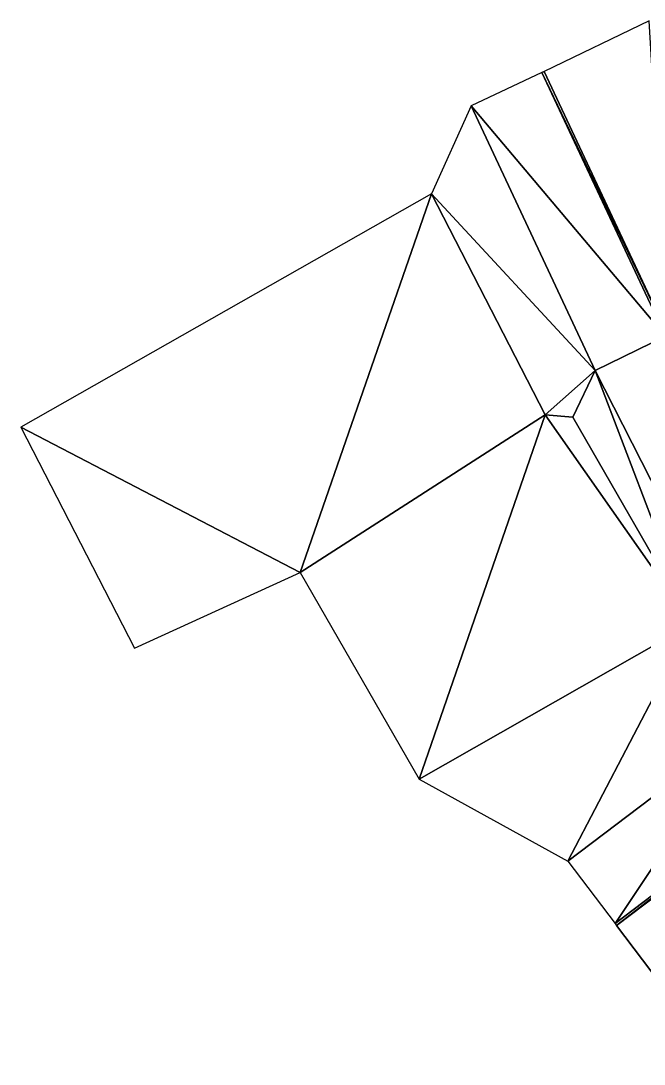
# Model space of a CAD drawing. Header units: metres. Extents: x 7513097.9 to 7513162, y 4691686.1 to 4691732.8.
# Drawn here: x 7513097.88 to 7513119.41, y 4691687.2 to 4691723.21 of the extents above; entities that cross this region are included whole.
import ezdxf

# ---------------------------------------------------------------- set-up
doc = ezdxf.new("R2010")
doc.units = ezdxf.units.M
for name, color, linetype in [('Asfallt', 8, 'Continuous'), ('Terreni', 37, 'Continuous'), ('Trotuari', 47, 'Continuous')]:
    doc.layers.add(name, color=color, linetype=linetype)

msp = doc.modelspace()

# ---------------------------------------------------------------- linework, layer by layer
at = {"layer": 'Asfallt'}
msp.add_polyline3d([(7513115.96, 4691721.468, 574.557), (7513120.229, 4691712.364, 574.525), (7513125.791, 4691701.453, 574.474), (7513126.424, 4691698.811, 574.472), (7513124.972, 4691696.911, 574.421), (7513118.464, 4691691.986, 574.304)], dxfattribs=at)
at = {"layer": 'Terreni', "linetype": 'Continuous', "lineweight": -3}
for points in [[(7513120.229, 4691712.364, 574.525), (7513119.586, 4691723.213, 574.489), (7513115.96, 4691721.468, 574.557)], [(7513115.879, 4691721.43, 574.68), (7513113.438, 4691720.285, 574.63), (7513120.148, 4691712.324, 574.648)], [(7513115.879, 4691721.43, 574.68), (7513115.879, 4691721.43, 574.68), (7513115.96, 4691721.468, 574.557)], [(7513115.879, 4691721.43, 574.68), (7513120.229, 4691712.364, 574.525), (7513115.96, 4691721.468, 574.557)], [(7513120.148, 4691712.324, 574.648), (7513120.229, 4691712.364, 574.525), (7513115.879, 4691721.43, 574.68)], [(7513115.879, 4691721.43, 574.68), (7513120.148, 4691712.324, 574.648), (7513115.879, 4691721.43, 574.68)], [(7513113.438, 4691720.285, 574.63), (7513112.067, 4691717.248, 574.542), (7513117.726, 4691711.14, 574.557)], [(7513120.148, 4691712.324, 574.648), (7513113.438, 4691720.285, 574.63), (7513117.726, 4691711.14, 574.557)], [(7513097.879, 4691709.186, 574.542), (7513107.53, 4691704.176, 574.499), (7513112.067, 4691717.248, 574.542)], [(7513112.067, 4691717.248, 574.542), (7513107.53, 4691704.176, 574.499), (7513115.996, 4691709.617, 574.542)], [(7513112.067, 4691717.248, 574.542), (7513115.996, 4691709.617, 574.542), (7513117.726, 4691711.14, 574.557)], [(7513123.159, 4691700.482, 574.647), (7513120.148, 4691712.324, 574.648), (7513117.726, 4691711.14, 574.557)], [(7513120.148, 4691712.324, 574.648), (7513117.726, 4691711.14, 574.557), (7513120.148, 4691712.324, 574.648)], [(7513116.956, 4691709.532, 574.499), (7513117.726, 4691711.14, 574.557), (7513115.996, 4691709.617, 574.542)], [(7513117.726, 4691711.14, 574.557), (7513116.956, 4691709.532, 574.499), (7513121.063, 4691702.395, 574.499)], [(7513117.726, 4691711.14, 574.557), (7513121.063, 4691702.395, 574.499), (7513123.159, 4691700.482, 574.647)], [(7513111.637, 4691697.039, 574.499), (7513115.996, 4691709.617, 574.542), (7513107.53, 4691704.176, 574.499)], [(7513111.637, 4691697.039, 574.499), (7513121.063, 4691702.395, 574.499), (7513115.996, 4691709.617, 574.542)], [(7513116.956, 4691709.532, 574.499), (7513115.996, 4691709.617, 574.542), (7513121.063, 4691702.395, 574.499)], [(7513097.879, 4691709.186, 574.542), (7513101.808, 4691701.555, 574.542), (7513107.53, 4691704.176, 574.499)], [(7513111.637, 4691697.039, 574.499), (7513116.783, 4691694.207, 574.477), (7513121.063, 4691702.395, 574.499)], [(7513122.989, 4691698.904, 574.64), (7513121.063, 4691702.395, 574.499), (7513116.783, 4691694.207, 574.477)], [(7513118.41, 4691692.058, 574.427), (7513122.989, 4691698.904, 574.64), (7513116.783, 4691694.207, 574.477)], [(7513124.908, 4691696.975, 574.544), (7513122.989, 4691698.904, 574.64), (7513118.41, 4691692.058, 574.427)], [(7513118.41, 4691692.058, 574.427), (7513124.908, 4691696.975, 574.544), (7513124.908, 4691696.975, 574.544)], [(7513118.41, 4691692.058, 574.427), (7513118.464, 4691691.986, 574.304), (7513124.908, 4691696.975, 574.544)], [(7513124.972, 4691696.911, 574.421), (7513124.908, 4691696.975, 574.544), (7513118.464, 4691691.986, 574.304)], [(7513124.972, 4691696.911, 574.421), (7513118.464, 4691691.986, 574.304), (7513122.085, 4691687.202, 574.355)], [(7513122.085, 4691687.202, 574.355), (7513122.085, 4691687.202, 574.355), (7513118.464, 4691691.986, 574.304)]]:
    msp.add_3dface(points, dxfattribs=at)
at = {"layer": 'Trotuari'}
for points in [[(7513118.41, 4691692.058, 574.427), (7513124.908, 4691696.975, 574.544), (7513126.327, 4691698.832, 574.595), (7513125.706, 4691701.422, 574.597), (7513120.148, 4691712.324, 574.648), (7513115.879, 4691721.43, 574.68)], [(7513113.438, 4691720.285, 574.63), (7513117.726, 4691711.14, 574.557), (7513123.159, 4691700.482, 574.647), (7513123.406, 4691699.45, 574.643), (7513122.989, 4691698.904, 574.64), (7513116.783, 4691694.207, 574.477)]]:
    msp.add_polyline3d(points, dxfattribs=at)

doc.saveas('drawing.dxf')
